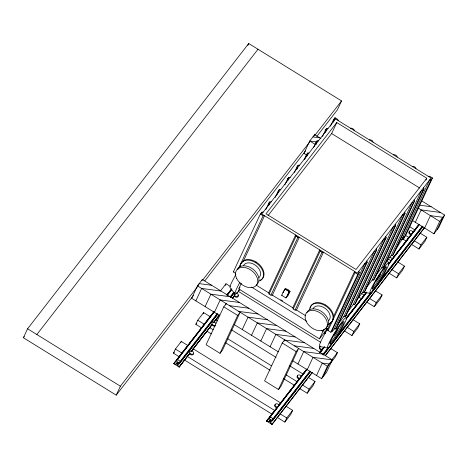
<?xml version="1.0" encoding="UTF-8"?>
<svg xmlns="http://www.w3.org/2000/svg" width="468" height="468" viewBox="0 0 468 468"><rect width="100%" height="100%" fill="white"/><g stroke="black" fill="none" stroke-linecap="round" stroke-linejoin="round"><path stroke-width="0.7" d="M272.078 424.435L270.504 422.967A1.691 1.152 37.8 0 1 270.27 421.674L270.732 420.685A1.34 0.913 37.8 0 1 272.312 420.369C275.424 419.264 268.416 414.964 269.346 418.538A1.34 0.913 37.8 0 1 269.989 420.229L269.527 421.218A1.691 1.152 37.8 0 1 268.462 421.703L266.52 421.065L272.043 424.482L312.326 372.51M290.037 291.307L287.955 295.776L285.93 297.946L281.666 295.308L284 290.564L285.088 288.92L289.359 291.558L287.311 295.677L290.037 291.307L288.066 289.633L285.767 288.668L285.287 289.698M285.93 297.946L289.359 291.558M240.207 266.128L240.628 264.01L243.5 260.828L264.531 215.73L263.115 215.789L260.331 214.063L261.805 212.162L263.221 212.103M179.267 367.023L177.694 365.555A1.691 1.152 37.8 0 1 177.454 364.262L177.916 363.273A1.34 0.913 37.8 0 1 179.496 362.957C182.614 361.852 175.599 357.552 176.53 361.12A1.34 0.913 37.8 0 1 177.173 362.811L176.711 363.806A1.691 1.152 37.8 0 1 175.652 364.291L173.722 363.589L179.226 367.07L189.552 353.75M326.927 330.361L327.179 329.46M282.988 292.763L285.088 288.92M193.658 295.249L116.21 395.156L23.4 337.744L27.577 328.788L248.724 43.506L341.541 100.924L337.364 109.875L316.772 136.44M247.829 45.425L248.724 43.506M116.21 395.156L120.387 386.199L197.835 286.293M292.833 360.846L321.61 378.641L326.524 372.3L332.303 359.904L202.369 279.525L197.455 285.86L191.669 298.262L219.837 315.689M198.286 285.568L199.198 283.614L211.647 285.264M201.761 280.829L202.369 279.525M195.846 300.848L201.632 288.446L220.931 291.002M179.648 357.02L173.464 353.188L175.389 349.058L181.286 341.447L188.095 345.659M180.736 342.629L181.286 341.447M201.392 327.787L195.823 324.342L197.753 320.211L203.65 312.601L210.454 316.813M205.13 306.587L210.91 294.185L230.209 296.747M203.1 313.782L203.65 312.601M225.184 285.533L226.009 283.76L230.338 286.439M214.408 312.331L220.194 299.93L239.493 302.486M235.574 273.312L233.345 271.937L260.331 214.063M261.191 213.478L261.805 212.162M265.725 209.74L268.808 203.13L269.79 201.86L271.206 201.802M238.23 269.159L263.115 215.789M268.556 204.504L269.79 201.86M268.626 205.663L269.24 204.34L268.808 203.13M225.617 304.966L226.225 303.662L223.768 306.832L206.101 344.723L220.018 353.334L222.475 350.163L240.148 312.273L237.691 315.444L220.018 353.334M275.184 197.537L278.267 190.926L279.25 189.657L280.671 189.599M276.477 195.606L277.401 193.623M278.015 192.301L279.25 189.657M284.954 184.673L287.726 178.723L288.709 177.454L290.131 177.395M287.785 179.437L288.709 177.454M241.365 283.222L238.715 288.908L319.463 338.855L327.407 328.612M294.413 172.47L297.186 166.52L298.169 165.251L299.59 165.192M296.32 169.217L298.169 165.251M307.061 155.317L303.966 153.405L309.746 141.003L314.66 134.667L321.007 138.587M296.7 169.709L297.625 167.725L297.186 166.52M314.051 135.972L314.66 134.667M304.182 159.606L306.645 154.317L307.628 153.048L309.05 152.989M304.545 159.658L306.4 155.692M307.014 154.37L307.628 153.048M306.47 156.844L307.084 155.522L306.645 154.317M313.642 147.402L316.111 142.114L317.093 140.845L318.509 140.786M315.859 143.489L317.093 140.845M315.929 144.641L316.543 143.319L316.111 142.114M322.487 136.521L325.57 129.911L326.553 128.642L327.969 128.583M325.318 131.286L326.553 128.642M325.389 132.438L326.003 131.116L325.57 129.911M330.484 126.19L333.555 119.609L335.029 117.708L337.814 119.428L338.247 120.633M334.111 119.679L335.029 117.708M333.374 122.13L333.988 120.814L333.555 119.609M268.035 215.608L331.636 133.561L336.773 122.54L426.804 178.226L356.037 269.515L266.005 213.829L336.773 122.54M242.254 329.554L248.034 317.152L267.333 319.714M268.638 292.833L295.624 234.959L296.063 236.17L297.917 237.317L299.339 237.258L272.353 295.127L270.931 295.185L269.077 294.039L268.638 292.833L256.201 285.141M269.077 294.039L296.063 236.17M251.532 335.293L257.318 322.891L276.617 325.453M270.931 295.185L297.917 237.317M260.816 341.037L266.596 328.635L285.901 331.192M270.094 346.776L275.88 334.374L295.179 336.937M292.769 307.757L319.755 249.889L320.194 251.1L322.048 252.246L323.47 252.188L296.484 310.056L295.062 310.114L293.208 308.968L292.769 307.757L272.353 295.127M293.208 308.968L320.194 251.1M295.062 310.114L322.048 252.246M284.088 341.137L284.696 339.832L282.239 342.997L264.572 380.894L278.495 389.505L280.952 386.334L298.619 348.444L296.162 351.614L278.495 389.505M297.94 363.999L303.726 351.603L323.025 354.159M319.463 338.855L323.838 329.472M307.224 369.743L313.004 357.341L332.303 359.904L327.389 366.239L321.61 378.641M327.577 329.291L330.619 322.768L331.332 322.499L332.508 320.849L333.532 316.52L354.563 271.417L354.996 272.628L357.78 274.347L330.8 332.221L328.015 330.496L327.577 329.291L325.71 328.132M277.413 417.491L284.836 422.083L286.767 417.953L292.664 410.342L285.854 406.136M328.015 330.496L354.996 272.628M292.664 410.342L290.733 414.478L284.836 422.083M358.821 271.241L359.254 272.446L331.631 331.695L330.8 332.221M332.233 331.613L334.322 328.922L364.841 263.472L366.257 263.414L367.24 262.144L366.807 260.939M334.322 328.922L335.743 328.864L366.257 263.414M367.24 262.144L336.726 327.594L335.743 328.864M299.772 388.645L307.201 393.243L309.126 389.107L315.022 381.502L308.219 377.29M338.048 324.113L343.781 316.719L374.301 251.269L375.722 251.211L376.705 249.941L376.266 248.736M316.503 375.482L322.288 363.08L329.133 363.993L323.353 376.389M343.781 316.719L345.203 316.66L375.722 251.211M315.022 381.502L313.098 385.632L307.201 393.243M376.705 249.941L346.185 315.391L345.203 316.66M347.513 311.91L353.241 304.516L383.76 239.066L385.182 239.008L386.164 237.738L385.726 236.533M353.241 304.516L354.662 304.457L385.182 239.008M386.164 237.738L355.645 303.188L354.662 304.457M356.973 299.701L362.7 292.313L393.219 226.863L394.641 226.804L395.624 225.535L395.185 224.33M362.7 292.313L364.122 292.248L394.641 226.804M395.624 225.535L365.104 290.985L364.122 292.248M330.578 348.444L337.387 352.656L335.457 356.786L329.981 363.852M365.988 288.072L372.159 280.11L402.679 214.66L404.1 214.601L405.083 213.332L404.644 212.121M372.159 280.11L373.581 280.045L404.1 214.601M405.083 213.332L374.564 278.782L373.581 280.045M375.453 275.863L381.625 267.907L412.144 202.457L413.56 202.398L414.543 201.129L414.11 199.918M381.625 267.907L383.04 267.842L413.56 202.398M344.495 330.958L351.918 335.55L353.849 331.42L359.746 323.809L352.936 319.597M414.543 201.129L384.023 266.579L383.04 267.842M425.898 180.174L426.5 178.875M384.912 263.659L391.084 255.698L421.604 190.254L423.019 190.195L424.002 188.926L423.569 187.715M359.746 323.809L357.815 327.945L351.918 335.55M391.084 255.698L392.5 255.639L423.019 190.195M424.002 188.926L393.483 254.37L392.5 255.639M431.005 179.893L429.589 179.952L401.638 239.885L403.381 239.136L431.005 179.893L432.479 177.986L429.7 176.266L428.279 176.325M432.479 177.986L405.499 235.86L403.381 239.136M366.853 302.112L374.283 306.704L376.208 302.574L382.104 294.963L375.301 290.757M415.338 222.3L421.124 209.898L440.423 212.46M382.104 294.963L380.18 299.099L374.283 306.704M389.218 273.265L396.642 277.863L398.572 273.727L404.469 266.122L397.66 261.91M404.469 266.122L402.538 270.252L396.642 277.863M424.622 228.039L430.402 215.643L442.857 217.292L437.071 229.694M410.957 244.039L419 249.017L420.931 244.881L426.828 237.276L420.018 233.064M426.828 237.276L424.897 241.406L419 249.017M412.25 220.387L433.9 233.784L439.686 221.382L444.6 215.04L421.861 200.977M444.6 215.04L438.82 227.442L433.9 233.784M395.138 250.468L403.726 236.486M266.532 421.001L277.267 407.16M23.4 337.744L24.295 336.586M36.855 334.526L258.008 49.251M202.761 279.94L309.752 141.921M315.128 134.995L341.541 100.924M204.849 280.812L305.581 150.877M303.966 153.405L304.756 152.381M233.345 271.937L233.836 271.3M220.533 290.821L226.009 283.76M173.464 353.188L174.307 352.1M195.823 324.342L196.665 323.259M173.722 363.589L213.97 311.67M226.939 294.939L231.408 289.171M173.903 363.56L214.151 311.641M226.886 295.156L231.806 288.814M173.798 363.782L175.588 361.471M176.483 360.319L186.767 347.051M187.662 345.899L194.817 336.667M195.712 335.515L196.607 334.363M197.502 333.204L205.996 322.247M206.891 321.089L214.046 311.863M227.91 293.974L231.49 289.364M176.325 360.793L180.794 355.025M183.924 350.982L190.634 342.33M191.529 341.178L192.424 340.025M193.319 338.873L200.474 329.642M203.159 326.178L211.653 315.216M227.308 295.027L230.882 290.412M177.29 359.728L214.408 311.846M227.378 295.115L231.847 289.347M177.354 359.927L178.249 358.775M175.652 364.291L177.436 361.98M255.616 262.636L256.107 262.004M177.454 364.262L178.799 362.53M180.092 361.46L217.21 313.578M230.18 296.847L233.754 292.231M179.496 362.957L217.444 314.069M230.414 297.338L234.439 292.149M177.694 365.555L217.491 314.209M230.911 296.905L234.129 292.617M179.852 362.975L217.866 313.94M230.835 297.209L234.409 292.594M239.136 288.364L239.979 287.276M187.258 355.891L188.154 354.738M179.185 366.83L189.92 352.983M191.26 351.252L212.279 324.137M213.619 322.405L219.434 314.905M232.403 298.18L234.638 295.29M179.08 367.052L189.37 353.779M191.605 350.895L206.365 331.859M207.254 330.706L211.729 324.938M213.964 322.054L219.334 315.128M232.298 298.397L234.088 296.092M191.342 351.445L212.361 324.33M214.145 322.025L219.515 315.099M232.485 298.368L234.72 295.483M236.51 293.179L237.405 292.026M238.3 290.868L239.189 289.715M193.401 353.989L192.793 354.773L191.628 354.99L190.347 354.557L189.446 353.638M325.225 305.698L325.716 305.06M357.78 274.347L359.254 272.446M324.786 328.975L322.996 331.28L321.136 330.127M320.299 346.25L319.697 347.034L319.878 348.081L320.779 348.999L322.06 349.432M275.26 404.627L274.652 405.411L274.833 406.458L275.74 407.376L277.015 407.809M297.619 375.781L297.01 376.565L297.198 377.617L298.098 378.536L299.38 378.969M319.977 346.934L319.375 347.718L319.556 348.771L320.457 349.69L321.738 350.123M409.424 231.555L408.816 232.339L408.997 233.392L409.904 234.31L411.179 234.743M279.051 404.849L299.625 378.314M300.965 376.582L306.78 369.082M319.749 352.351L321.539 350.046M346.583 317.737L366.263 292.354M390.856 260.623L410.98 234.667M412.77 232.356L419.03 224.283M266.713 420.972L306.961 369.053M319.486 352.901L324.172 346.806M346.086 318.532L366.66 291.997M389.019 263.151L419.217 224.254M266.614 421.194L271.528 414.847M272.423 413.694L276.898 407.926M279.133 405.042L282.713 400.427M283.602 399.274L292.547 387.732M293.442 386.58L299.257 379.08M301.047 376.775L302.386 375.043M303.282 373.891L306.862 369.275M319.831 352.544L321.615 350.234M346.665 317.93L361.869 298.315M362.764 297.162L366.339 292.547M391.383 260.243L392.728 258.511M393.617 257.359L402.117 246.396M403.012 245.244L411.062 234.86M412.852 232.549L413.747 231.397M414.636 230.244L419.112 224.47M269.135 418.205L277.185 407.821M279.87 404.358L286.58 395.706M287.475 394.553L288.364 393.401M290.154 391.09L296.414 383.017M299.099 379.554L306.253 370.323M320.118 352.439L324.143 347.25M346.952 317.825L347.847 316.672M350.532 313.209L357.687 303.978M358.582 302.825L359.477 301.673M360.366 300.52L365.736 293.594M390.78 261.29L397.935 252.059M400.62 248.596L407.774 239.37M410.454 235.907L417.614 226.676M270.1 417.14L307.219 369.258M320.188 352.527L324.657 346.759M346.127 319.065L366.696 292.529M388.165 264.841L419.468 224.459M290.634 390.821L291.529 389.663M321.493 351.012L322.388 349.859M323.388 348.689L324.283 347.537M268.462 421.703L270.252 419.398M269.527 421.218L270.422 420.065M270.27 421.674L271.61 419.948M272.902 418.872L310.021 370.989M322.99 354.258L328.355 347.338M335.96 337.533L370.843 292.535M377.998 283.304L422.271 226.19M273.142 419.369L310.325 371.335M323.23 354.756L422.955 226.108M270.504 422.967L310.395 371.376M324.172 353.738L422.645 226.576M272.663 420.387L310.676 371.352M323.201 355.2L422.926 226.553M271.996 424.242L312.25 372.323M325.219 355.592L424.499 227.518M325.295 355.785L424.575 227.711M331.484 360.261L337.387 352.656M242.494 261.472L244.536 260.167A13.18 9.003 37.8 0 1 261.162 266.555A13.18 9.003 37.8 0 1 259.974 280.367M329.583 323.429L330.619 322.768M281.666 295.308L282.011 295.168M389.142 262.899L390.306 262.683M215.479 325.242L214.309 325.459L213.034 325.026L212.127 324.108L211.945 323.055L212.554 322.271L213.718 322.054L214.999 322.487L215.9 323.406M215.157 325.927L213.987 326.143L212.712 325.71L211.805 324.798M350.55 128.244L351.965 128.185L353.826 129.332L354.258 130.537M369.34 139.868L370.761 139.809L372.616 140.956L373.055 142.167M393.471 154.797L394.893 154.738L396.747 155.885L397.186 157.096M412.267 166.421L413.689 166.362L415.543 167.509L415.982 168.72M312.916 136.913L319.767 137.82M316.894 141.95L309.746 141.003L315.315 144.448M419.702 205.2L431.145 206.716M229.472 305.668L248.771 308.231M238.756 311.413L258.055 313.969M285.158 340.119L304.463 342.675M294.442 345.858L313.741 348.42M363.297 292.079L369.983 293.354M319.585 346.478L327.612 348.005M411.501 234.053L410.225 233.62L409.319 232.701L409.137 231.654L409.746 230.87L410.91 230.654L412.191 231.087L413.092 231.999M388.551 259.494L389.826 259.927L390.733 260.846M236.083 293.208L237.358 293.641L238.265 294.559L238.446 295.612L237.838 296.396L236.673 296.613L235.392 296.18L234.491 295.261L234.304 294.208M299.701 378.279L298.42 377.846L297.513 376.927L297.332 375.874L297.94 375.09L299.105 374.874L300.386 375.307L301.287 376.225M277.337 407.119L276.061 406.686L275.155 405.774L274.973 404.721L275.582 403.937L276.746 403.72L278.027 404.153L278.928 405.072M331.636 133.561L419.802 188.101M418.029 207.985L439.686 221.382M409.5 226.559L415.069 230.004M405.464 235.316L409.172 237.609M414.121 240.675L420.931 244.881M402.913 239.066L406.628 241.359M389.616 256.932L392.71 258.845M391.763 269.515L398.572 273.727M361.36 293.383L364.455 295.302M369.404 298.362L376.208 302.574M358.81 297.139L361.29 298.666M346.133 315.391L347.987 316.538M347.04 327.208L353.849 331.42M285.03 289.037L289.3 291.681M280.712 299.742L282.573 300.895M296.484 310.056L305.809 315.824M251.568 287.095L306.23 320.902M238.382 291.412L320.679 342.319M197.455 285.86L327.389 366.239M223.768 306.832L237.691 315.444M282.239 342.997L296.162 351.614M234.363 324.675L278.325 351.866M215.403 319.878L217.263 321.025M231.49 329.829L276.044 357.388M289.657 365.806L303.27 374.224M197.753 320.211L204.557 324.423M209.506 327.483L213.221 329.782M227.454 338.58L271.381 365.76M286.235 374.944L297.373 381.835M302.322 384.895L309.126 389.107M206.961 331.233L211.29 333.912M225.523 342.716L270.071 370.276M283.684 378.694L294.822 385.585M193.044 348.719L280.905 403.071M175.389 349.058L182.198 353.264M187.147 356.329L275.008 410.682M279.958 413.741L286.767 417.953M183.982 359.699L271.844 414.045M27.577 328.788L120.387 386.199M234.17 295.951L235.071 296.87L236.352 297.303L237.516 297.086L238.124 296.303L237.943 295.249M387.106 260.612L388.762 262.782M235.129 294.232L230.162 287.726A17.948 2.007 -58.3 0 1 235.872 274.663M287.726 178.723L288.165 179.928M278.267 190.926L278.706 192.137M333.62 317.842L333.438 315.163A13.18 9.003 37.8 0 0 321.545 303.165A13.18 9.003 37.8 0 0 310.19 308.184M313.022 308.798A9.886 6.751 37.8 0 1 325.33 308.488A9.886 6.751 37.8 0 1 328.694 320.557M243.413 265.736A9.886 6.751 37.8 0 1 255.721 265.432A9.886 6.751 37.8 0 1 259.085 277.501M237.305 269.463A12.455 8.506 37.8 0 1 253.457 269.58A12.455 8.506 37.8 0 1 256.16 284.977M306.914 312.525A12.455 8.506 37.8 0 1 322.429 312.138A12.455 8.506 37.8 0 1 326.664 327.343M240.008 266.386A13.18 9.003 37.8 0 1 257.037 263.607A13.18 9.003 37.8 0 1 259.483 281.005M309.617 309.447A13.18 9.003 37.8 0 1 327.325 307.201A13.18 9.003 37.8 0 1 327.863 324.459M385.48 266.772A13.18 1.474 -58.3 0 1 379.887 277.963A13.18 1.474 -58.3 0 1 372.159 288.458M320.551 346.063A20.867 2.334 -58.3 0 1 327.869 328.542M342.769 322.663A13.18 1.474 -58.3 0 1 336.609 334.076A13.18 1.474 -58.3 0 1 329.788 343.114M325.792 332.812A8.787 0.983 -58.3 0 1 325.359 331.25M239.944 289.546A20.867 2.334 -58.3 0 1 239.932 282.262M334.602 333.707L333.883 335.866L336.194 332.888L338.27 328.431L334.602 333.707M376.974 279.057L376.249 281.215L379.917 275.933L380.642 273.774L376.974 279.057M335.462 118.913L261.747 214.005L357.347 273.142L431.063 178.051L335.462 118.913M190.195 351.117L189.587 351.901L189.768 352.954L190.669 353.866L191.95 354.299L193.114 354.083L193.723 353.299L193.541 352.252L192.635 351.333L191.359 350.901L190.195 351.117M236.632 278.419A12.455 8.506 37.8 0 0 255.873 285.813A12.455 8.506 37.8 0 0 247.443 268.269A12.455 8.506 37.8 0 0 236.632 278.419M306.242 321.481A12.455 8.506 37.8 0 0 325.482 328.869A12.455 8.506 37.8 0 0 317.052 311.331A12.455 8.506 37.8 0 0 306.242 321.481M374.125 289.323A17.948 2.007 -58.3 0 0 388.949 263.466A17.948 2.007 -58.3 0 0 375.043 281.408A17.948 2.007 -58.3 0 0 374.125 289.323M375.517 286.334A13.18 1.474 -58.3 0 0 386.41 267.345A13.18 1.474 -58.3 0 0 376.19 280.525A13.18 1.474 -58.3 0 0 375.517 286.334M331.753 343.98A17.948 2.007 -58.3 0 0 346.583 318.123A17.948 2.007 -58.3 0 0 332.672 336.065A17.948 2.007 -58.3 0 0 331.753 343.98M333.146 340.991A13.18 1.474 -58.3 0 0 344.038 322.002A13.18 1.474 -58.3 0 0 333.824 335.176A13.18 1.474 -58.3 0 0 333.146 340.991"/></g></svg>
